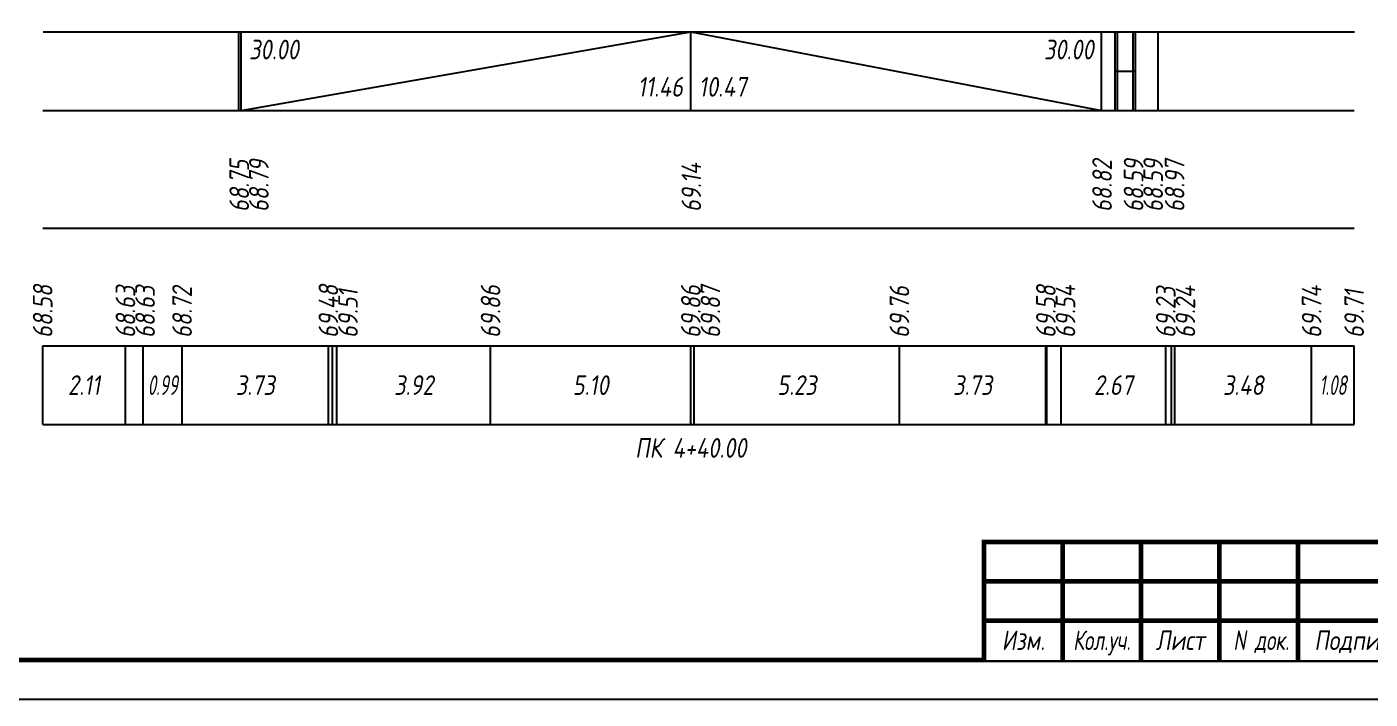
# Model space of a CAD drawing. Extents: x -717 to 1451, y -133302 to 233.
# Drawn here: x 77.9 to 249.2, y -6818.4 to -6732.8 of the extents above; entities that cross this region are included whole.
import ezdxf
from ezdxf.enums import TextEntityAlignment as Align

# ---------------------------------------------------------------- set-up
doc = ezdxf.new("R2010")
doc.units = 0
for name, color, linetype in [('Зарамочное оформление', 7, 'Continuous'), ('Код_510', 7, 'Continuous'), ('Код_516', 1, 'Continuous'), ('Подписи поперечников', 7, 'Continuous'), ('Таблица', 7, 'Continuous')]:
    doc.layers.add(name, color=color, linetype=linetype)
doc.styles.add('М', font='romand.shx', dxfattribs={"width": 0.8, "oblique": 10, "height": 2.5})

# ---------------------------------------------------------------- blocks, each defined once
blk = doc.blocks.new('Штамп')
at = {"linetype": 'Continuous'}
blk.add_wipeout([(199.95, -411.25), (384.95, -411.25), (384.95, -426.25), (199.95, -426.25)], dxfattribs=at).dxf.layer = 'Зарамочное оформление'
at = {"layer": 'Зарамочное оформление', "linetype": 'Continuous', "lineweight": -3, "const_width": 0.6, "flags": 128}
for points in [[(199.95, -426.25), (199.95, -411.25), (384.95, -411.25)], [(209.95, -411.25), (209.95, -426.25)], [(219.95, -411.25), (219.95, -426.25)], [(229.95, -411.25), (229.95, -426.25)], [(239.95, -411.25), (239.95, -426.25)], [(199.95, -416.25), (264.95, -416.25)], [(199.95, -421.25), (264.95, -421.25)]]:
    blk.add_lwpolyline(points, dxfattribs=at)
at = {"layer": 'Зарамочное оформление', "linetype": 'Continuous', "style": 'М', "oblique": 10}
for s, width, p in [('Изм.', 0.8, (204.95, -423.75)), ('Кол.уч.', 0.7, (214.95, -423.75)), ('Лист', 0.8, (224.95, -423.75)), ('N док.', 0.7, (235.28, -423.75)), ('Подпись', 0.8, (247.45, -423.75))]:
    blk.add_text(s, height=2.5, dxfattribs=dict(at, width=width)).set_placement(p, align=Align.MIDDLE_CENTER)
blk = doc.blocks.new('шифр')
blk.add_blockref('Штамп', (0, -6447))

msp = doc.modelspace()

# ---------------------------------------------------------------- linework, layer by layer
at = {"flags": 128}
msp.add_lwpolyline([(-30.054, -6818.421), (389.946, -6818.421), (389.946, -6521.421), (-30.054, -6521.421)], close=True, dxfattribs=at)
at = {"const_width": 0.6, "flags": 128}
msp.add_lwpolyline([(-10.054, -6813.421), (384.946, -6813.421), (384.946, -6526.421), (-10.054, -6526.421)], close=True, dxfattribs=at)
at = {"layer": 'Код_510'}
for p, q in [((79.946, -6783.421), (79.946, -6773.421)), ((90.497, -6783.421), (90.497, -6773.421)), ((92.77, -6783.421), (92.77, -6773.421)), ((97.714, -6783.421), (97.714, -6773.421)), ((116.364, -6783.421), (116.364, -6773.421)), ((116.868, -6783.421), (116.868, -6773.421)), ((117.458, -6783.421), (117.458, -6773.421)), ((137.039, -6783.421), (137.039, -6773.421)), ((162.562, -6783.421), (162.562, -6773.421)), ((163.01, -6783.421), (163.01, -6773.421)), ((189.153, -6783.421), (189.153, -6773.421)), ((207.823, -6783.421), (207.823, -6773.421)), ((207.96, -6783.421), (207.96, -6773.421)), ((209.772, -6783.421), (209.772, -6773.421)), ((223.108, -6783.421), (223.108, -6773.421)), ((223.83, -6783.421), (223.83, -6773.421)), ((224.277, -6783.421), (224.277, -6773.421)), ((241.702, -6783.421), (241.702, -6773.421)), ((247.124, -6783.421), (247.124, -6773.421))]:
    msp.add_line(p, q, dxfattribs=at)
at = {"layer": 'Код_516'}
for p, q in [((104.946, -6743.421), (104.946, -6733.421)), ((105.251, -6743.421), (105.251, -6733.421)), ((105.251, -6743.421), (162.57, -6733.421)), ((162.57, -6743.421), (162.57, -6733.421)), ((162.57, -6733.421), (214.933, -6743.421)), ((214.933, -6743.421), (214.933, -6733.421)), ((216.648, -6743.421), (216.648, -6733.421)), ((216.951, -6743.421), (216.951, -6733.421)), ((218.951, -6743.421), (218.951, -6733.421)), ((219.254, -6743.421), (219.254, -6733.421)), ((222.124, -6743.421), (222.124, -6733.421)), ((216.648, -6738.421), (216.951, -6738.421)), ((216.951, -6738.421), (218.951, -6738.421)), ((218.951, -6738.421), (219.254, -6738.421))]:
    msp.add_line(p, q, dxfattribs=at)
at = {"layer": 'Таблица'}
for p, q in [((80, -6733.421), (247.178, -6733.421)), ((79.946, -6743.421), (247.124, -6743.421)), ((79.946, -6758.421), (247.124, -6758.421)), ((79.946, -6773.421), (247.124, -6773.421)), ((79.946, -6783.421), (247.124, -6783.421))]:
    msp.add_line(p, q, dxfattribs=at)

# ---------------------------------------------------------------- texts
at = {"layer": 'Код_510', "style": 'М', "oblique": 10, "width": 0.8}
for s, p in [('68.58', (79.946, -6772.421)), ('68.63', (90.497, -6772.421)), ('68.63', (92.997, -6772.421)), ('68.72', (97.714, -6772.421)), ('69.48', (116.364, -6772.421)), ('69.51', (118.864, -6772.421)), ('69.86', (137.039, -6772.421)), ('69.86', (162.562, -6772.421)), ('69.87', (165.062, -6772.421)), ('69.76', (189.153, -6772.421)), ('69.58', (207.823, -6772.421)), ('69.54', (210.323, -6772.421)), ('69.23', (223.108, -6772.421)), ('69.24', (225.608, -6772.421)), ('69.74', (241.702, -6772.421)), ('69.71', (247.124, -6772.421))]:
    msp.add_text(s, height=2.5, rotation=90, dxfattribs=at).set_placement(p, align=Align.MIDDLE_LEFT)
at = {"layer": 'Код_510', "style": 'М', "oblique": 10}
for s, width, p in [('2.11', 0.8, (85.221, -6778.421)), ('0.99', 0.6, (95.242, -6778.421)), ('3.73', 0.8, (107.039, -6778.421)), ('3.92', 0.8, (127.249, -6778.421)), ('5.10', 0.8, (149.8, -6778.421)), ('5.23', 0.8, (176.081, -6778.421)), ('3.73', 0.8, (198.488, -6778.421)), ('2.67', 0.8, (216.44, -6778.421)), ('3.48', 0.8, (232.989, -6778.421)), ('1.08', 0.6, (244.413, -6778.421))]:
    msp.add_text(s, height=2.5, dxfattribs=dict(at, width=width)).set_placement(p, align=Align.MIDDLE_CENTER)
at = {"layer": 'Код_516', "style": 'М', "oblique": 10, "width": 0.8}
msp.add_text('30.00', height=2.5, dxfattribs=at).set_placement((106.251, -6734.421), align=Align.TOP_LEFT)
msp.add_text('30.00', height=2.5, dxfattribs=at).set_placement((213.933, -6734.421), align=Align.TOP_RIGHT)
msp.add_text('11.46', height=2.5, dxfattribs=at).set_placement((161.57, -6742.421), align=Align.BOTTOM_RIGHT)
msp.add_text('10.47', height=2.5, dxfattribs=at).set_placement((163.57, -6742.421), align=Align.BOTTOM_LEFT)
for s, p in [('68.75', (105, -6756.371)), ('68.79', (107.5, -6756.371)), ('68.82', (214.987, -6756.371)), ('68.59', (219.005, -6756.371)), ('68.59', (221.505, -6756.371)), ('68.97', (224.239, -6756.371)), ('69.14', (162.625, -6756.371))]:
    msp.add_text(s, height=2.5, rotation=90, dxfattribs=at).set_placement(p, align=Align.MIDDLE_LEFT)
at = {"layer": 'Подписи поперечников', "style": 'М', "oblique": 10, "width": 0.8}
msp.add_text('ПК 4+40.00', height=2.5, dxfattribs=at).set_placement((162.57, -6788.421), align=Align.BOTTOM_CENTER)

# ---------------------------------------------------------------- next in the draw order: block references
msp.add_blockref('шифр', (0, 59.829))

doc.saveas('drawing.dxf')
